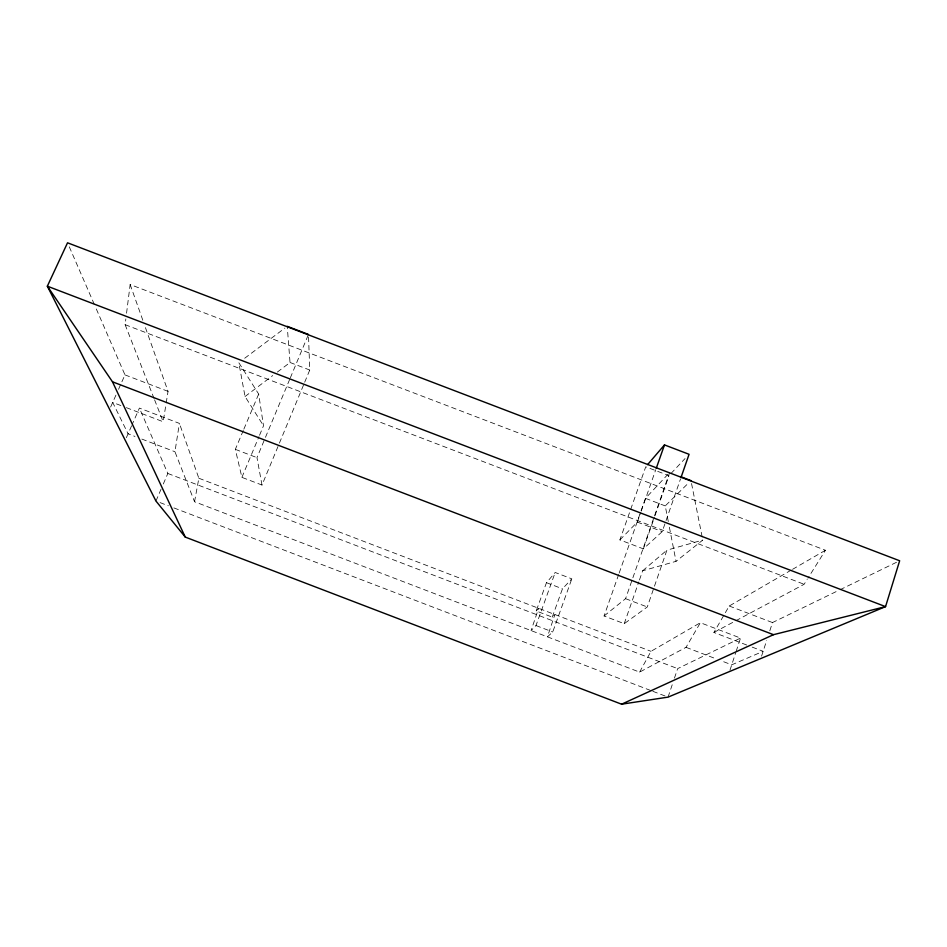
<?xml version="1.0" encoding="UTF-8"?>
<svg xmlns="http://www.w3.org/2000/svg" width="947" height="947" viewBox="0 0 947 947"><rect width="100%" height="100%" fill="white"/><g stroke="black" fill="none" stroke-linecap="round" stroke-linejoin="round"><path stroke-width="0.71" stroke-dasharray="4.74 3.55" d="M154.065 398.509L125.122 324.679L125.844 318.95M126.555 313.208L130.153 284.526L825.464 550.254L807.945 578.215M736.127 651.453L740.53 638.077L700.378 622.712L686.03 647.334L639.604 672.121L194.537 501.732L174.935 451.731L179.397 423.392L139.41 408.086L132.249 424.327M126.342 407.648L163.18 421.746L165.962 404.381M166.187 402.937L168.045 391.36L144.915 326.147M194.537 501.732L198.858 478.247L179.397 423.392M761.577 656.129L766.703 640.35M769.816 630.773L772.48 622.558L838.711 590.372M729.971 670.204L735.689 652.791M668.049 697.122L672.619 683.556M674.453 678.123L677.661 668.629L740.53 638.077M618.687 574.462L604.079 615.976L624.227 623.682L647.286 606.98L666.913 550.171L702.781 540.062L676.04 561.334L642.646 570.781L639.261 580.535M654.969 515.724L668.961 475.666L645.736 466.8L619.894 539.897L643.38 548.881L662.225 531.598L665.587 521.939M666.061 520.554L680.443 479.146M604.079 615.976L625.576 598.67L654.164 516.837M654.649 515.452L669.671 472.458M643.38 548.881L654.484 517.109M624.227 623.682L638.775 581.92M619.172 573.077L640.598 512.185M641.083 510.8L645.463 498.347L667.659 474.613M619.894 539.897L637.331 522.081L640.728 512.434M641.214 511.06L655.762 469.712M552.255 617.113L562.459 588.797L571.822 578.842L555.202 572.485L546.466 582.677L536.203 610.969L552.255 617.113L554.883 614.532L547.437 636.834L552.74 631.969L571.822 578.842M536.203 610.969L538.642 608.305L531.066 630.572L535.978 625.553L555.202 572.485M243.296 430.471L235.33 449.352L241.899 477.359L261.999 485.053L278.856 444.451M279.412 443.101L304.141 383.559M304.697 382.197L309.752 370.028L308.462 334.433L290.362 377.758M261.999 485.053L256.98 457.638L264.9 438.686M265.468 437.325L289.794 379.108M241.899 477.359L258.969 436.626M259.537 435.277L263.515 425.771L258.661 394.059L238.798 362.677L245.048 396.521L263.515 425.771M243.864 429.121L258.661 394.059M155.947 501.034L161.049 489.22M163.31 483.976L167.832 473.476L139.41 408.086M126.365 437.68L131.657 425.677M110.633 407.044L116.197 394.556M118.541 389.312L124.968 374.882L95.079 306.141M639.604 672.121L651.003 651.323L700.378 622.712M746.733 645.025L713.896 632.466L729.214 606.009L791.278 570.07M735.807 620.759L804.133 584.287L807.187 579.434M670.961 473.536L685.048 458.573M668.286 521.537L665.244 505.899L688.895 482.615M642.646 570.781L666.913 550.171M245.048 396.521L272.724 375.568M277.341 372.088L290.031 362.488L287.237 326.324M244.705 358.238L284.881 328.1M792.544 569.336L825.464 550.254M713.896 632.466L734.517 621.457M840.036 589.732L896.998 562.056M290.031 362.488L309.752 370.028M645.463 498.347L665.244 505.899M125.122 324.679L804.133 584.287M637.331 522.081L662.225 531.598M124.968 374.882L168.045 391.36M729.214 606.009L772.48 622.558M120.885 405.565L112.693 402.428L128.07 433.797L134.971 436.437M235.33 449.352L256.98 457.638M625.576 598.67L647.286 606.98M752.202 647.121L763.14 651.311L731.735 664.83L720.987 660.71M546.466 582.677L562.459 588.797M141.861 439.077L174.935 451.731M686.03 647.334L715.601 658.65M198.858 478.247L651.003 651.323M167.832 473.476L677.661 668.629M535.978 625.553L552.74 631.969M160.09 502.62L168.377 505.793M173.893 507.912L651.477 690.789M652.862 691.31L665.291 696.069M69.297 246.847L94.487 304.792M154.598 399.871L163.18 421.746M130.153 284.526L142.95 320.595M691.535 483.491L702.201 537.162M669.387 527.219L676.04 561.334"/><path stroke-width="1.42" d="M680.917 477.773L689.073 454.3L664.486 444.912L647.618 464.61M656.247 468.339L664.486 444.912M621.587 704.201L773.498 634.679L885.552 606.625L899.65 560.766L67.533 242.799L47.35 286.183L155.947 501.034L185.269 537.091L621.587 704.201L668.049 697.122L885.552 606.625L47.35 286.183L112.492 381.819L185.269 537.091M287.237 326.324L308.462 334.433M680.313 476.53L690.955 480.591M112.492 381.819L773.498 634.679"/></g></svg>
